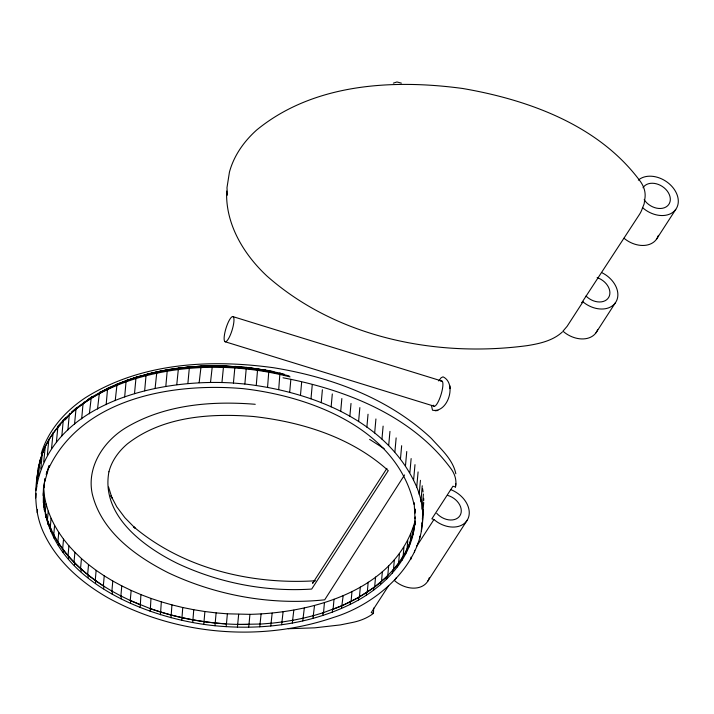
<?xml version="1.0" encoding="UTF-8"?>
<svg xmlns="http://www.w3.org/2000/svg" width="714" height="714" viewBox="0 0 714 714"><rect width="100%" height="100%" fill="white"/><g stroke="black" fill="none" stroke-linecap="round" stroke-linejoin="round"><path stroke-width="1.07" d="M35.959 490.518C48.927 402.526 158.936 378.143 233.424 383.034L234.96 366.389L246.33 367.371L244.866 384.025C311.982 391.816 388.005 420.903 416.735 487.019C441.198 546.629 386.836 601.063 333.5 617.449C260.226 642.475 176.242 635.103 108.323 598.002C82.083 583.008 57.896 562.248 44.536 534.643C32.898 511.358 34.174 483.789 40.591 459.325M37.092 481.727L37.315 475.426L38.047 473.793M37.28 481.923L37.467 476.666M438.735 380.973L441.091 377.786L443.01 376.831C457.219 383.409 447.981 413.201 432.505 410.22L431.443 405.472M413.308 533.206L414.745 523.398C411.692 560.41 381.981 588.871 350.208 604.374C308.528 624.777 260.788 630.194 214.968 625.75C142.131 618.386 37.61 574.922 43.84 486.662M414.504 526.084L415.182 517.231M43.724 461.922L45.303 445.991M36.896 483.217L38.253 468.125L40.082 460.066M35.7 497.881L36.084 493.561M36.476 489.251L36.762 486.02M38.502 476.006L39.859 460.905L44.464 447.981M40.778 468.902L42.367 452.962M37.226 512.67L37.512 509.43M43.831 486.529L43.67 488.322L45.098 478.514L43.911 485.636M43.152 495.507L43.581 486.189M47.32 455.113L48.891 439.19M43.322 502.745L43.393 492.83M43.866 503.638L44.5 496.587L43.652 489.304M46.803 473.275L46.963 471.481L46.169 474.498M44.161 510.001L43.563 500.059M45.294 511.92L46.026 503.861L44.5 496.587M44.857 481.2L49.409 465.474M51.551 448.481L53.122 432.559M45.678 517.239L45.919 514.553L44.402 507.315L43.59 506.654M47.401 520.158L48.222 511.099L46.026 503.861M47.865 524.442L48.106 521.755L45.919 514.553L45.116 513.928M48.222 511.099L51.078 518.275L50.176 528.342L51.488 531.002M50.712 531.582L50.953 528.895L48.106 521.755L47.311 521.166L50.176 528.342L50.953 528.895C61.94 553.047 81.842 571.985 103.86 586.194L103.619 588.871M61.859 435.861L63.216 420.769L65.385 417.824M51.078 518.275L54.594 525.361L53.693 535.429L55.763 538.918M54.21 538.633L54.451 535.955L52.372 532.769M67.91 429.917L69.267 414.825L69.91 413.379M58.343 545.576L58.584 542.89L57.843 542.399L58.753 532.332L54.594 525.361M112.134 594.039L112.384 591.353C93.427 580.509 75.916 566.675 62.627 549.227L63.528 539.159L58.753 532.332M74.524 424.25L76.077 408.346L91.856 396.948L87.617 399.742M63.109 552.368L63.35 549.691L62.627 549.227M63.528 539.159L68.919 545.826L68.017 555.894L68.714 556.322L68.473 559M81.682 418.868L83.038 403.767L84.225 401.982M68.919 545.826L74.899 552.306L73.997 562.364L74.667 562.766L74.426 565.443M89.357 413.799L91.285 397.305L108.537 387.863L118.113 383.82L99.433 392.575L97.523 409.051M74.899 552.306L81.45 558.562L80.539 568.63L81.182 568.996L80.941 571.682M81.45 558.562L88.536 564.587L87.635 574.654L88.233 574.993L87.992 577.671M106.154 404.651L107.511 389.558L108.537 387.863M88.536 564.587L96.14 570.352L95.239 580.42L95.81 580.732L95.56 583.409M115.213 400.616L117.06 384.168L136.695 376.956L147.718 374.413M96.14 570.352L104.235 575.841L103.334 585.899L103.86 586.194M124.673 396.957L126.03 381.856L126.494 380.508L127.467 380.196L117.06 384.168M121.077 598.885L121.318 596.199L111.893 591.094L112.794 581.026L104.235 575.841M134.5 393.673L136.008 377.795L136.695 376.956L137.731 377.242M121.318 596.199L120.871 595.958L121.782 585.891L112.794 581.026M144.656 390.799L146.013 375.698L146.789 374.1L167.817 369.611L178.973 368.031L201.107 366.103L205.48 366.568M140.114 607.552L140.355 604.874L130.251 600.492L131.162 590.424L121.782 585.891M130.421 603.392L130.662 600.706L120.871 595.958M155.108 388.327L156.848 371.914L168.54 369.968M131.162 590.424L140.899 594.61L140.355 604.874M165.827 386.283L167.183 371.182L168.165 369.647M415.111 520.917C395.788 589.942 313.482 612.907 249.918 614.352L249.016 624.42C215.548 625.009 181.972 619.752 150.377 608.667L150.966 598.421L140.899 594.61M150.136 611.345L150.377 608.667L130.251 600.492M176.769 384.65L178.429 368.245L189.728 366.809L212.353 365.782L210.523 382.374M150.966 598.421L161.328 601.848L160.445 614.763M187.889 383.454L189.353 367.585L189.728 366.809L192.289 367.174M161.328 601.848L171.94 604.883L171.003 617.788M199.152 382.695L201.107 366.103M171.94 604.883L182.757 607.516L181.775 620.404M182.757 607.516L193.753 609.729L192.718 622.608M221.956 382.49L223.58 365.845L234.995 366.782M203.793 624.393L204.882 611.523L193.753 609.729M214.968 625.75L216.11 612.889L204.882 611.523M226.186 626.669L227.382 613.817L249.918 614.352M256.255 385.444L257.647 368.781L246.25 367.755M237.423 627.16L238.663 614.308M267.554 387.3L268.866 370.62L246.33 367.371M248.624 627.213L249.016 624.42M278.71 389.567L279.95 372.878M259.753 626.821L261.101 613.969M289.697 392.254L290.857 379.312M270.767 625.999L272.168 613.139M300.469 395.333L301.629 382.392M281.637 624.741L283.083 611.871M310.992 398.814L312.25 384.801M292.303 623.054L293.811 610.175M321.229 402.678L322.389 389.737M302.754 620.948L304.307 608.06M331.135 406.909L332.305 393.967M312.928 618.422L314.526 605.526M340.694 411.487L341.854 398.546M322.79 615.486L323.031 612.808L342.301 605.579L358.49 597.52M323.031 612.808L323.54 612.648L324.442 602.58M332.322 612.166L332.563 609.479C368.54 596.074 404.642 569.942 413.549 530.52M349.851 416.405L351.011 403.464M334.009 599.233L333.108 609.301L332.563 609.479M341.471 608.453L343.202 595.512M358.589 421.635L359.847 407.614M350.208 604.374L350.449 601.697L351.083 601.483L351.984 591.415M366.871 427.177L368.031 414.236M358.508 599.947L358.749 597.261L374.636 587.122L387.747 575.993L388.648 565.925M359.419 597.029L360.32 586.962M374.663 432.987L375.921 418.966M366.336 595.173L366.577 592.495L367.282 592.236L368.183 582.169M381.954 439.065L383.115 426.124M373.654 590.085L373.895 587.399L374.636 587.122L375.546 577.055M388.702 445.384L389.96 431.363M380.455 584.686L380.696 582.008L381.472 581.696L382.374 571.637M394.887 451.917L396.145 437.896M386.702 579.009L386.943 576.332L387.747 575.993M400.492 458.647L401.661 445.706M392.37 573.074L392.611 570.388L397.903 564.596M393.441 570.031L394.342 559.963M405.498 465.546L406.757 451.525M397.448 566.889L397.689 564.212M398.537 563.819L399.438 553.752M401.902 560.499L402.143 557.812L403.017 557.393L401.339 559.803M409.881 472.588L411.139 458.575M403.107 556.385L403.928 547.326M405.731 553.903L405.971 551.217L406.864 550.771M406.953 549.762L407.774 540.703M413.629 479.754L414.986 464.662M408.917 547.138L409.158 544.461M410.068 543.979L410.969 533.911M415.173 517.106L415.012 518.891L414.165 502.62M411.442 540.239L411.683 537.553L412.603 537.035M416.735 487.019L418.092 471.918M412.79 535.018L413.513 526.968M414.852 511.652L415.093 508.975L415.182 513.107M410.853 559.285L411.05 557.134M414.932 524.942L415.2 521.925M419.172 494.356L420.43 480.335M414.441 552.475L414.638 550.316M420.948 501.737L422.233 485.77M417.387 545.505L417.583 543.345M422.045 509.136L423.402 494.034M419.662 538.401L419.859 536.241M422.465 516.525L423.732 502.504M421.278 531.18L422.054 522.559M422.34 519.319L422.536 517.159M422.215 523.88L423.473 509.858M56.397 442.064L57.968 426.142C115.034 363.497 211.165 356.955 289.072 375.885M288.251 628.731L314.713 627.838L340.212 624.937L352.279 622.501A50.328 31.809 5.4 0 0 373.44 613.362L373.708 608.078M450.454 489.509A23.919 17.609 32.9 0 1 468.116 518.489A23.919 17.609 32.9 0 1 436.54 521.559L433.942 519.524L431.845 518.855L452.944 486.225L455.461 487.002L455.782 483.619M37.922 474.123L38.253 472.043M39.404 464.76C42.072 449.677 49.926 435.504 60.69 424.634M39.208 465.492L40.359 460.351M455.461 487.002L455.639 486.207A50.328 31.809 5.4 0 0 451.373 469.232C412.335 415.726 346.138 389.728 283.021 377.786M38.253 468.125L38.984 466.519M227.418 195.163L226.981 187.693L229.444 172.092A177.84 112.401 5.4 0 1 256.621 130.055C313.366 83.467 392.673 79.013 462.592 88.474C528.976 99.871 599.439 125.512 640.592 181.758A50.328 31.809 5.4 0 1 644.858 198.742L644.144 203.874L642.395 208.202A52.711 35.191 45.6 0 1 639.485 214.396L581.901 302.522M257.451 369.147L265.688 370.147M47.329 470.499L49.132 465.564M41.233 453.622C48.15 430.399 64.885 411.532 84.698 398.198L86.465 397.064C141.89 362.667 210.684 358.99 273.792 367.772C330.412 377.037 387.131 397.644 429.899 437.022L431.408 438.45C440.752 448.981 452.881 459.298 455.835 473.784M42.144 453.801C57.45 414.227 97.05 390.576 135.856 378.581C185.765 363.578 239.743 363.979 290.054 376.912M226.427 623.991L226.472 623.875C200.473 622.18 174.662 617.137 150.065 608.48M49.248 467.259C83.199 397.644 173.386 382.49 243.206 388.657C311.813 396.493 397.243 429.266 414.004 504.405M404.115 555.501L405.213 553.609M404.57 474.944L324.7 599.814C271.427 605.445 216.69 595.637 168.29 572.789C135.508 556.188 101.317 531.564 92.249 493.856C86.501 466.849 103.753 440.949 126.226 427.525C164.755 404.552 211.415 400.724 255.246 404.294M386.917 468.366L312.598 583.311L313.794 581.633M388.728 585.551L371.235 612.603L373.511 613.299M396.252 577.822L394.458 580.598L397.055 582.624A23.919 17.609 32.9 0 0 429.257 577.796M416.592 546.362L433.942 519.524M602.089 272.784A23.919 17.609 32.9 0 1 615.932 301.977A23.919 17.609 32.9 0 1 584.07 302.736L582.972 301.817L567.13 326.307L562.962 331.162L564.729 332.644A23.919 17.609 32.9 0 0 597.707 329.547M427.775 581.196L467.259 520.122M595.985 332.813L615.325 302.897M656.416 239.342L675.756 209.425M399.099 563.016L400.215 561.409M582.972 301.817L582.08 302.656M62.52 420.849L63.876 419.305M65.161 419.894L67.402 417.529M71.552 411.969L77.121 407.328M562.329 332.01C552.752 340.783 539.632 343.648 527.209 345.638C436.424 357.768 336.66 337.731 266.804 275.907L265.296 274.471C242.769 252.836 225.365 223.196 226.659 191.075M393.352 83.145L396.939 81.967L401.375 83.127M99.433 392.575L99.969 392.236M106.315 389.264L109.162 387.809M126.494 380.508L137.186 376.956M313.169 615.736L323.54 612.648M136.294 377.242L157.571 371.673M302.995 618.262L313.624 615.584M153.885 372.958L156.973 372.226M268.732 370.646L273.908 371.646M292.553 620.368L303.396 618.128M156.848 371.914C198.706 363.176 242.483 364.229 284.038 374.118M163.265 370.977L165.371 370.575M281.878 622.055L292.91 620.243M171.762 369.486L173.913 369.165M176.063 368.852L179.294 368.37M271.008 623.313L282.182 621.939M182.57 368.013L184.756 367.781M435.183 410.791L437.932 410.496M315.526 580.759C251.489 584.784 183.409 568.737 133.643 526.754L135.116 528.155L124.861 517.677L116.757 506.815L110.938 495.748L111.982 498.051L108.582 487.064M259.994 624.134L271.266 623.206M190.227 367.192L192.441 367.041M197.974 366.666L206.382 366.3M260.199 624.027L237.664 624.473M212.219 365.729L223.58 365.845M225.776 366.336L231.925 366.63M216.11 612.889L227.382 613.817M237.039 366.96L241.136 367.308M233.424 383.034L244.866 384.025M224.785 366.353L227.971 366.684M237.119 367.085L239.252 367.389M233.005 316.641A13.155 3.186 -72.9 0 1 229.64 336.535A13.155 3.186 -72.9 0 1 224.526 334.393A13.155 3.186 -72.9 0 1 233.005 316.641L441.948 381.08M225.106 341.738L434.058 406.177M111.893 591.094L112.384 591.353M369.62 439.378L384.132 448.66M642.555 207.631L644.501 209.256A23.919 17.609 32.9 0 0 674.65 210.755A23.919 17.609 32.9 0 0 668.911 183.516A23.919 17.609 32.9 0 0 638.361 180.124M624.063 238.253L625.161 239.172A23.919 17.609 32.9 0 0 658.37 235.361M58.441 543.256L62.029 548.379M56.808 540.659L57.843 542.399M46.062 517.034L46.999 520.131M422.617 488.751L423.09 491.919M423.643 498.256L423.768 500.371M449.99 388.603L449.954 385.872M643.028 187.764A15.351 11.299 32.9 0 1 664.225 187.88A15.351 11.299 32.9 0 1 666.028 206.971A15.351 11.299 32.9 0 1 644.153 199.706M597.145 277.63A15.351 11.299 32.9 0 1 608.658 297.452A15.351 11.299 32.9 0 1 586.051 296.051M440.85 381.312A13.155 3.186 -72.9 0 1 440.957 394.86A13.155 3.186 -72.9 0 1 433.336 405.177M447.74 495.427A15.351 11.299 32.9 0 1 460.003 515.562A15.351 11.299 32.9 0 1 436.727 513.321M108.93 471.784C100.781 515.133 143.068 546.46 177.233 563.328C218.939 582.954 265.688 592.067 311.697 589.059L388.264 470.642C351.511 437.343 301.888 421.903 253.399 416.494C210.371 413.103 162.676 416.307 127.395 443.867A110.474 69.829 5.4 0 0 108.93 471.784"/></g></svg>
